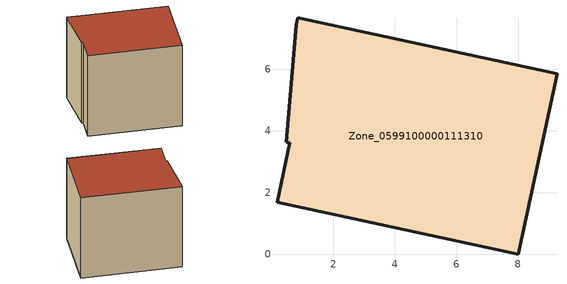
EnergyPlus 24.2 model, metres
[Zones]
Zone_0599100000111310
 floor ground (C_G): 0.8,7.44 0.85,7.67 9.26,5.85 8.01,0 0.17,1.68 0.59,3.61 0.47,3.64 z0
 wall outside (C_F): 0.17,1.68 8.01,0 9.26,5.85 0.85,7.67 0.8,7.44 0.47,3.64 0.59,3.61 0.17,1.68 z0:8.07
 roof outside (C_R): 0.85,7.67 0.8,7.44 0.47,3.64 0.59,3.61 0.17,1.68 8.01,0 9.26,5.85 z8.07
[BUILDING]
Pand.0599100000111310: North Axis=0; Terrain=City; Loads Convergence Tolerance Value=0.04; Temperature Convergence Tolerance Value=0.4; Solar Distribution=FullExterior; Maximum Number of Warmup Days=25; Minimum Number of Warmup Days=1
[Site:Location]
Rotterdam.The.Hague.AP_ZH_NLD Design_Conditions: Latitude=51.96; Longitude=4.45; Time Zone=1; Elevation=-4.5
[SITE:GROUNDTEMPERATURE:BUILDINGSURFACE]
18, 18, 18, 18, 18, 18, 18, 18, 18, 18, 18, 18
[MATERIAL] Thermal Absorptance=0.9; Solar Absorptance=0.7; Visible Absorptance=0.7
Name | Roughness | Thickness | Conductivity | Density | Specific Heat
G.TI.1975-1991 | MediumSmooth | 0.15 | 0.288461 | 540 | 1210
F.TI.1975-1991 | Rough | 0.3 | 0.230769 | 1920 | 840
R.TI.1975-1991 | MediumRough | 0.2 | 0.153846 | 1500 | 1000
[CONSTRUCTION]
C_G: G.TI.1975-1991
C_F: F.TI.1975-1991
C_R: R.TI.1975-1991
[ZONE]
Zone_0599100000111310: Type=1; Multiplier=1; Ceiling Height=Autocalculate; Volume=Autocalculate; Floor Area=autocalculate; Part of Total Floor Area=Yes
[ZONEINFILTRATION:DESIGNFLOWRATE]
Infil_Zone_0599100000111310: Zone or ZoneList or Space or SpaceList=Zone_0599100000111310; Schedule=AlwaysOn; Design Flow Rate Calculation Method=Flow/Area; Flow Rate per Floor Area=0.003; Constant Term Coefficient=1; Temperature Term Coefficient=0; Velocity Term Coefficient=0; Velocity Squared Term Coefficient=0
[HVACTEMPLATE:ZONE:IDEALLOADSAIRSYSTEM]
Zone_0599100000111310: Maximum Heating Supply Air Temperature=50; Minimum Cooling Supply Air Temperature=13; Maximum Heating Supply Air Humidity Ratio=0.0156; Minimum Cooling Supply Air Humidity Ratio=0.0077; Heating Limit=NoLimit; Cooling Limit=NoLimit; Dehumidification Control Type=ConstantSensibleHeatRatio; Cooling Sensible Heat Ratio=0.7; Dehumidification Setpoint=60; Humidification Control Type=None; Humidification Setpoint=30; Outdoor Air Method=None; Outdoor Air Flow Rate per Person=0.00944; Outdoor Air Flow Rate per Zone Floor Area=0; Outdoor Air Flow Rate per Zone=0; Demand Controlled Ventilation Type=None; Outdoor Air Economizer Type=NoEconomizer; Heat Recovery Type=None; Sensible Heat Recovery Effectiveness=0.7; Latent Heat Recovery Effectiveness=0.65
[ZONECONTROL:THERMOSTAT]
ThermostatControl_Zone_0599100000111310: Zone or ZoneList=Zone_0599100000111310; Control Type Schedule=DualSetpointControlType; Control 1=Thermostat_Zone_0599100000111310; Temperature Difference Between Cutout And Setpoint=0
[THERMOSTATSETPOINT:DUALSETPOINT]
Thermostat_Zone_0599100000111310: Heating Setpoint Temperature Schedule=HeatingSetpoint_Zone_0599100000111310; Cooling Setpoint Temperature Schedule=CoolingSetpoint_Zone_0599100000111310
[SCHEDULE:COMPACT]
HeatingSetpoint_Zone_0599100000111310: Through: 12/31, For: AllDays, Until: 24:00, 21
CoolingSetpoint_Zone_0599100000111310: Through: 12/31, For: AllDays, Until: 24:00, 24
DualSetpointControlType: Through: 12/31, For: AllDays, Until: 24:00, 4
AlwaysOn: Through: 12/31, For: AllDays, Until: 24:00, 1
